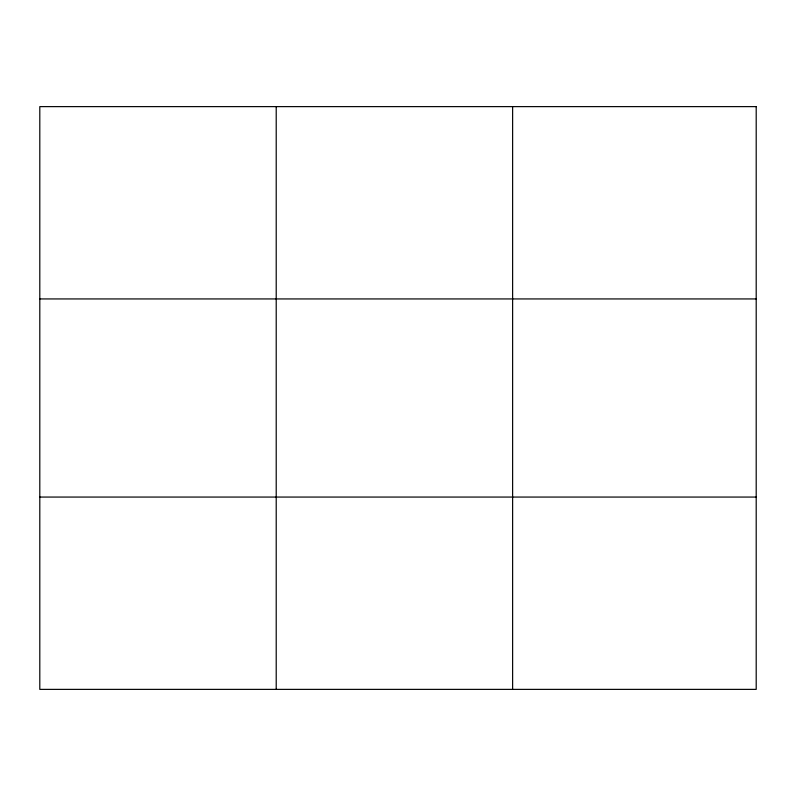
<?xml version="1.0" encoding="UTF-8"?>
<svg xmlns="http://www.w3.org/2000/svg" width="796" height="796" viewBox="0 0 796 796"><rect width="100%" height="100%" fill="white"/><g stroke="black" fill="none" stroke-linecap="round" stroke-linejoin="round"><path stroke-width="1.19" d="M276.212 689.376L276.212 106.624M512.624 689.376L512.624 106.624M39.8 298.938L756.2 298.938M39.8 497.062L756.2 497.062M756.2 106.624L756.2 689.376L39.8 689.376L39.8 106.624L756.2 106.624"/></g></svg>
